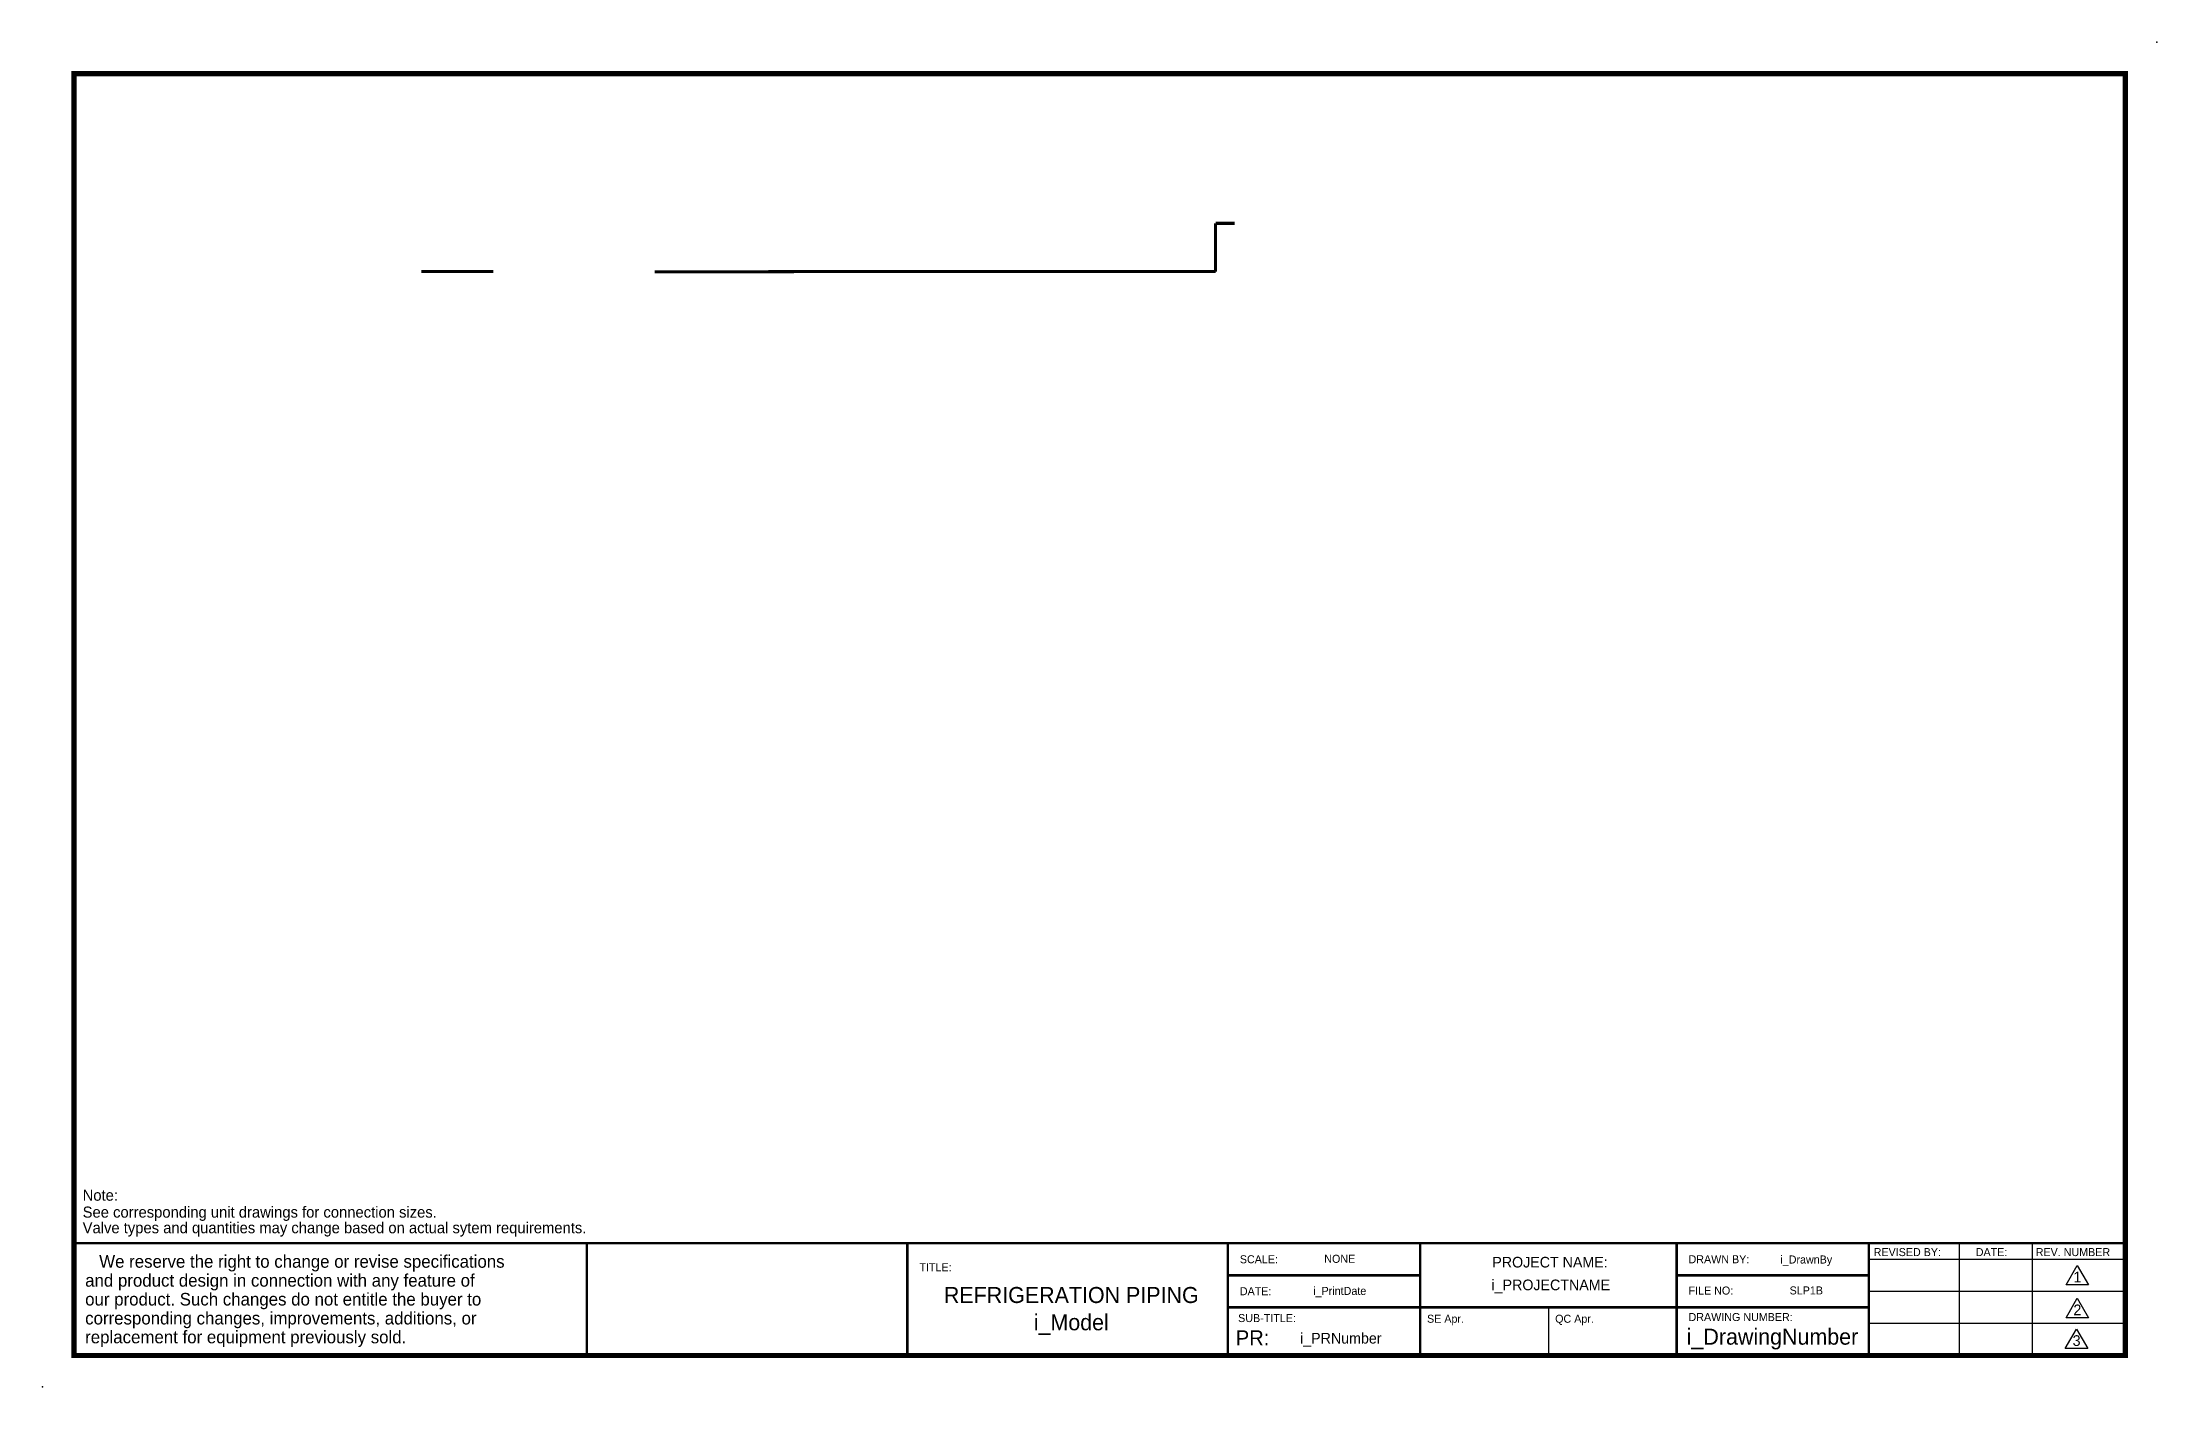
# Model space of a CAD drawing. Extents: x 2 to 20.5, y -1.3 to 10.5.
import ezdxf
from ezdxf.enums import TextEntityAlignment as Align

# ---------------------------------------------------------------- set-up
doc = ezdxf.new("R2010")
doc.units = 0
doc.header["$LTSCALE"] = 0.2
doc.layers.get('0').update_dxf_attribs({"linetype": 'CONTINUOUS'})
doc.styles.add('SIMPLEX', font='txt')

msp = doc.modelspace()

# ---------------------------------------------------------------- linework, layer by layer
at = {"color": 0}
for p, q in [((6.74, -0.993), (6.74, -0.01)), ((9.546, -0.993), (9.546, -0.01)), ((12.353, -0.01), (17.966, -0.01)), ((12.353, -0.993), (12.353, -0.01)), ((14.037, -0.01), (14.037, -0.993)), ((16.282, -0.01), (16.282, -0.572)), ((17.966, -0.01), (17.966, -0.993)), ((17.966, -0.01), (20.212, -0.01)), ((17.966, -0.01), (17.966, -0.151)), ((17.966, -0.151), (20.212, -0.151)), ((18.758, -0.01), (18.758, -0.431)), ((19.397, -0.01), (19.397, -0.431)), ((14.037, -0.291), (12.353, -0.291)), ((16.282, -0.291), (17.966, -0.291)), ((16.282, -0.572), (16.282, -0.291)), ((18.758, -0.291), (18.758, -0.712)), ((19.397, -0.291), (19.397, -0.712)), ((17.966, -0.431), (20.212, -0.431)), ((17.966, -0.572), (12.353, -0.572)), ((15.16, -0.572), (15.16, -0.993)), ((16.282, -0.572), (16.282, -0.993)), ((17.966, -0.712), (20.212, -0.712)), ((18.758, -0.572), (18.758, -0.993)), ((19.397, -0.572), (19.397, -0.993)), ((17.966, -0.993), (20.212, -0.993))]:
    msp.add_line(p, q, dxfattribs=at)
for points, const_width in [([(2.249, -0.993), (20.212, -0.993), (20.212, 10.234), (2.249, 10.234), (2.249, -0.993)], 0.0449), ([(6.766, -0.01), (2.249, -0.01)], 0.0225), ([(20.212, -0.01), (6.74, -0.01), (6.74, -0.993)], 0.0225), ([(9.546, -0.01), (9.546, -0.993)], 0.0225), ([(12.353, -0.01), (12.353, -0.993)], 0.0225), ([(14.037, -0.01), (14.037, -0.993)], 0.0225), ([(16.282, -0.01), (16.282, -0.993)], 0.0225), ([(17.966, -0.993), (17.966, -0.01), (20.212, -0.01)], 0.0225), ([(14.037, -0.291), (12.353, -0.291)], 0.0225), ([(17.966, -0.291), (16.282, -0.291), (16.282, -0.993)], 0.0225), ([(17.966, -0.572), (12.353, -0.572)], 0.0225)]:
    msp.add_lwpolyline(points, dxfattribs=dict(at, const_width=const_width))
at = {"color": 0, "linetype": 'CONTINUOUS', "const_width": 0.0267}
for points in [[(12.245, 8.5), (12.245, 8.923)], [(12.413, 8.923), (12.245, 8.923)], [(5.292, 8.5), (5.921, 8.5)], [(7.802, 8.499), (7.334, 8.499)], [(7.802, 8.499), (8.035, 8.499)], [(8.035, 8.499), (8.57, 8.5)], [(8.884, 8.5), (8.57, 8.5)], [(8.884, 8.5), (9.047, 8.5)], [(9.732, 8.5), (9.047, 8.5)], [(9.732, 8.5), (9.884, 8.5)], [(12.245, 8.5), (9.884, 8.5)]]:
    msp.add_lwpolyline(points, dxfattribs=at)
at = {"color": 0}
for points in [[(19.791, -0.205), (19.89, -0.376), (19.693, -0.376)], [(19.791, -0.493), (19.89, -0.664), (19.693, -0.664)], [(19.784, -0.762), (19.883, -0.933), (19.685, -0.933)]]:
    msp.add_lwpolyline(points, close=True, dxfattribs=at)
for p in [(20.487, 10.509), (17.966, -0.993), (1.972, -1.267)]:
    msp.add_point(p, dxfattribs=at)

# ---------------------------------------------------------------- texts
for s, height, p in [('Note:', 0.0968, (2.325, 0.362)), ('See corresponding unit drawings for connection sizes.', 0.0968, (2.325, 0.214)), ('Valve types and quantities may change based on actual sytem requirements. ', 0.0968, (2.325, 0.077)), ('   We reserve the right to change or revise specifications', 0.1103, (2.347, -0.225)), ('REVISED BY:', 0.07017, (18.008, -0.123)), ('DATE:', 0.0702, (18.902, -0.123)), ('REV. NUMBER', 0.07017, (19.427, -0.123)), ('and product design in connection with any feature of', 0.1103, (2.347, -0.391)), ('our product. Such changes do not entitle the buyer to', 0.1103, (2.347, -0.556)), ('corresponding changes, improvements, additions, or ', 0.1103, (2.347, -0.722)), ('replacement for equipment previously sold.', 0.1103, (2.347, -0.887))]:
    msp.add_text(s, height=height, dxfattribs=at).set_placement(p)
at = {"color": 0, "style": 'SIMPLEX'}
for s, height, p in [('SCALE:', 0.0702, (12.458, -0.186)), ('DRAWN BY:', 0.0702, (16.387, -0.186)), ('TITLE:', 0.0702, (9.652, -0.256)), ('DATE:', 0.0702, (12.458, -0.466)), ('FILE NO:', 0.0702, (16.387, -0.46)), ('SUB-TITLE:', 0.0702, (12.443, -0.701)), ('SE Apr.', 0.0702, (14.097, -0.707)), ('QC Apr.', 0.0702, (15.219, -0.707)), ('DRAWING NUMBER:', 0.07017, (16.387, -0.692))]:
    msp.add_text(s, height=height, dxfattribs=at).set_placement(p)
at = {"color": 0}
for s, height, p in [('NONE', 0.0702, (13.333, -0.182)), ('i_DrawnBy', 0.0702, (17.418, -0.188)), ('1', 0.0937, (19.792, -0.353)), ('REFRIGERATION PIPING', 0.14033, (10.982, -0.534)), ('i_PrintDate', 0.07017, (13.333, -0.463)), ('SLP1B', 0.0702, (17.418, -0.459)), ('2', 0.0937, (19.792, -0.641)), ('i_Model', 0.1403, (10.982, -0.773)), ('i_DrawingNumber', 0.14033, (17.122, -0.899)), ('3', 0.0937, (19.785, -0.91))]:
    msp.add_text(s, height=height, dxfattribs=at).set_placement(p, align=Align.CENTER)
at = {"color": 0, "style": 'SIMPLEX'}
for s, height, p in [('PROJECT NAME:', 0.09318, (15.174, -0.223)), ('i_PROJECTNAME', 0.09318, (15.181, -0.422)), ('i_PRNumber', 0.0932, (13.342, -0.889))]:
    msp.add_text(s, height=height, dxfattribs=at).set_placement(p, align=Align.CENTER)
at = {"color": 0}
msp.add_text('PR:', height=0.1316, dxfattribs=at).set_placement((12.716, -0.905), align=Align.RIGHT)

doc.saveas('drawing.dxf')
